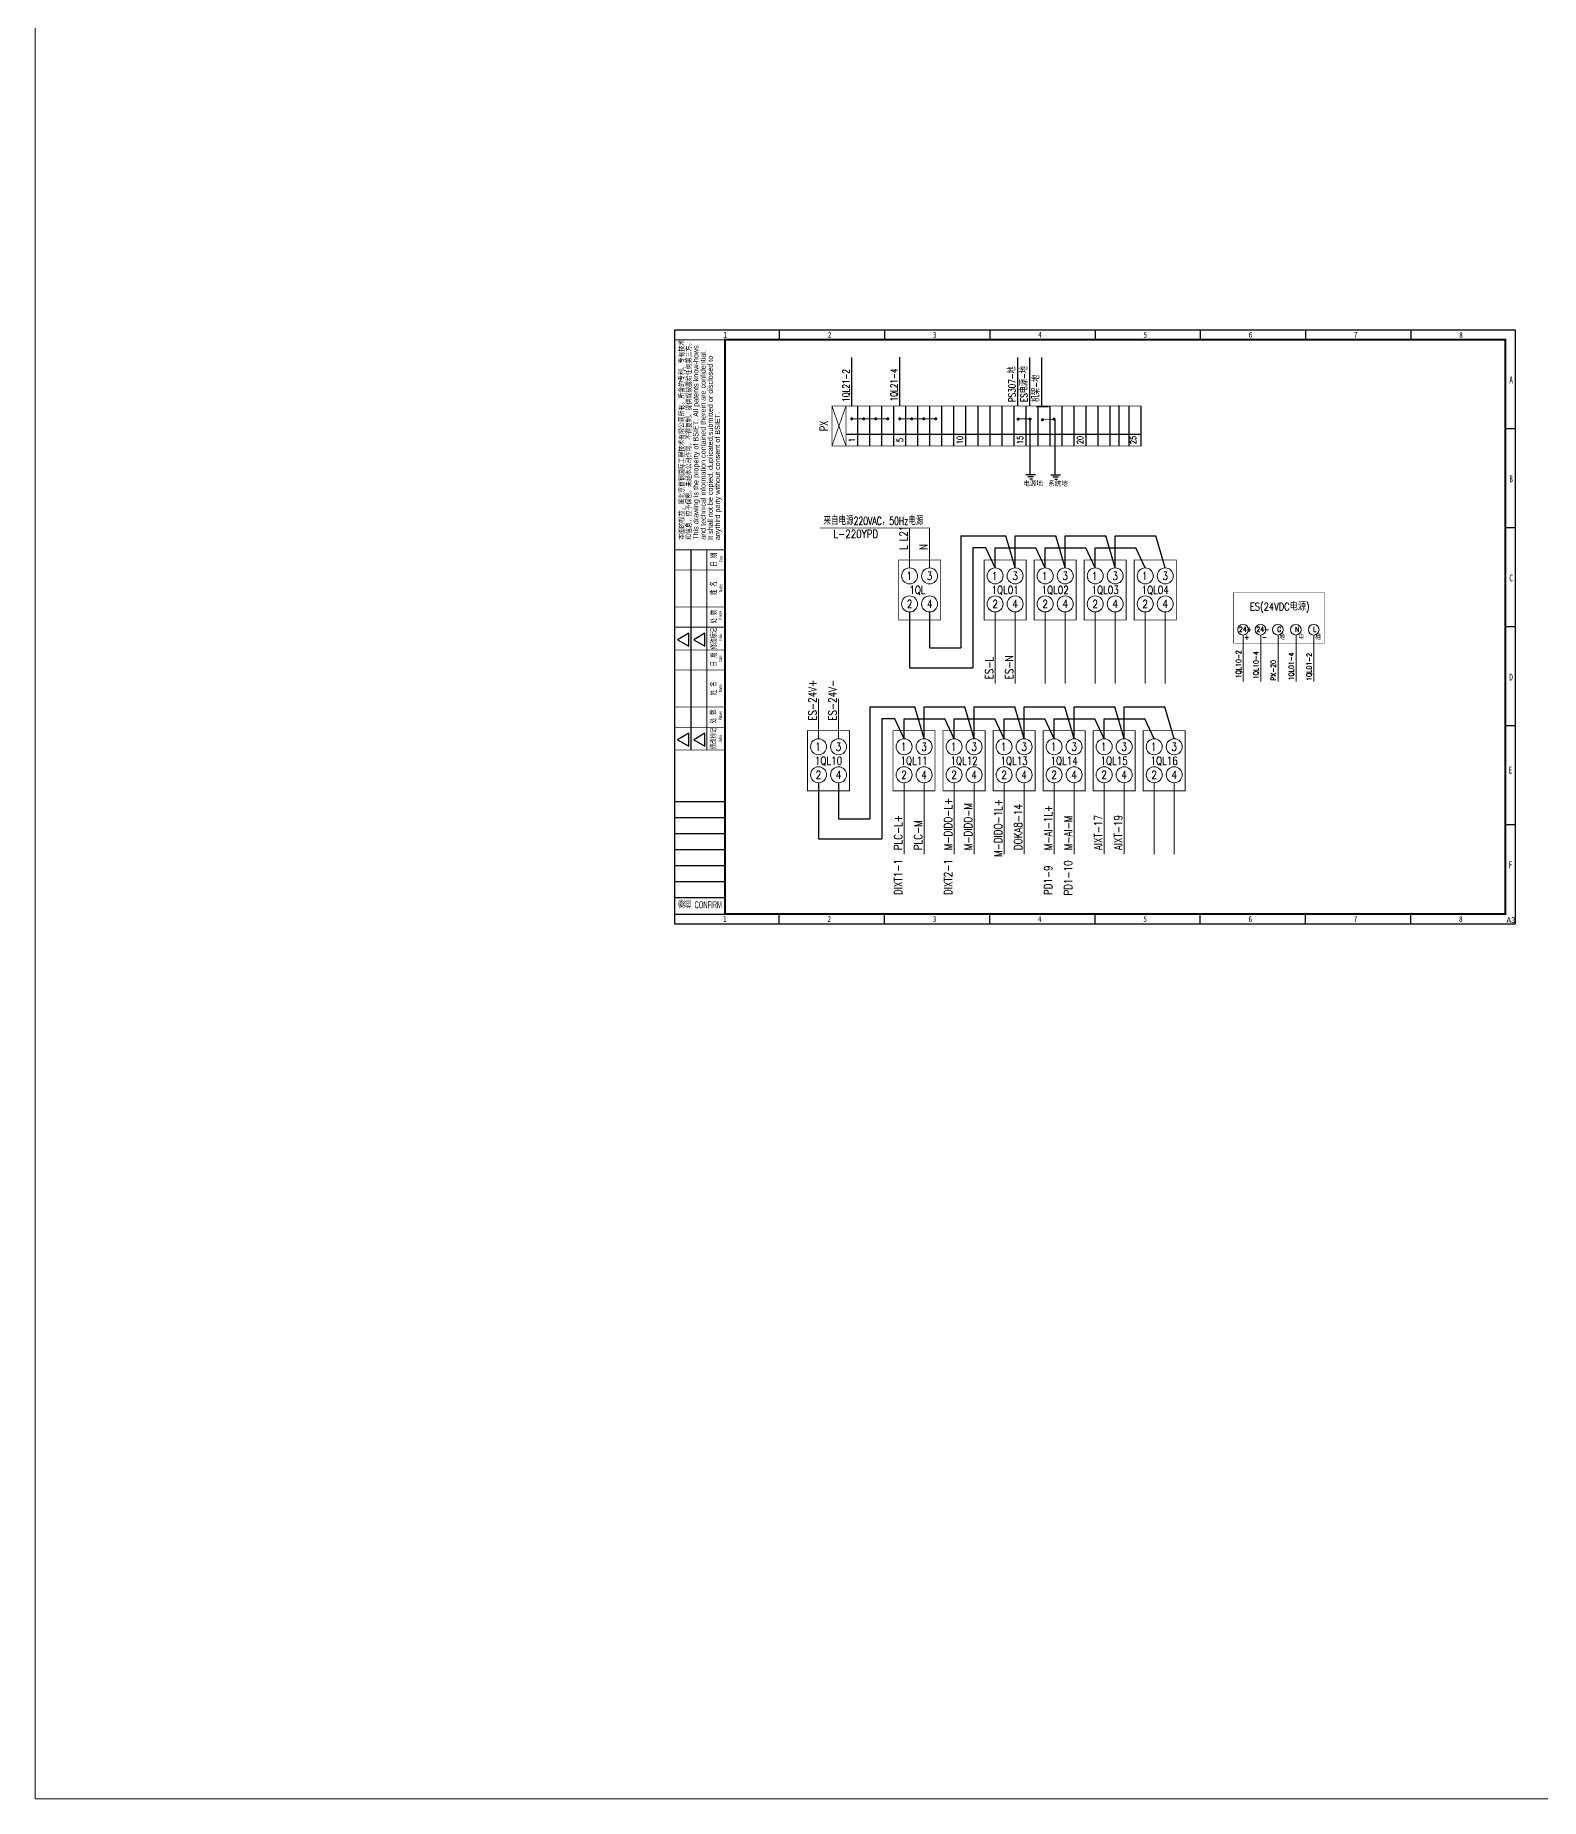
# Model space of a CAD drawing. Header units: millimetres. Extents: x 6333 to 49538, y -3842 to 24603.
# Drawn here: x 6333 to 7085, y -3842 to -2961 of the extents above; entities that cross this region are included whole.
import ezdxf
from ezdxf.enums import TextEntityAlignment as Align

# ---------------------------------------------------------------- set-up
doc = ezdxf.new("R2010")
doc.units = ezdxf.units.MM
doc.linetypes.add('DASHED', pattern=[0.75, 0.5, -0.25])
for name, color, linetype in [('LABEL', 7, 'Continuous'), ('TK', 7, 'Continuous'), ('YB', 7, 'Continuous'), ('模板-签名-公用', 3, 'Continuous')]:
    doc.layers.add(name, color=color, linetype=linetype)
doc.layers.add('图框', color=7, linetype='Continuous', lineweight=13)
doc.styles.add('CIETXT', font='simplex2.shx', dxfattribs={"width": 0.8, "bigfont": 'hztxt.shx'})
doc.styles.add('DTA41', font='simplex.shx', dxfattribs={"bigfont": 'fhztxt.shx'})
doc.styles.add('HZ', font='Simplex2.shx', dxfattribs={"width": 0.75, "bigfont": 'hztxt.shx'})
doc.styles.add('LZ-Roman', font='bsdi_xw.shx')
doc.styles.add('Style-Times New Roman', font='bsdi_xw.shx', dxfattribs={"bigfont": '@bsdi_hz.shx'})
doc.styles.add('Style-仿宋_GB2312', font='')
doc.styles.add('宋体', font='bsdi_xw.shx', dxfattribs={"width": 0.7, "height": 2.5, "bigfont": '@bsdi_hz.shx'})
doc.styles.add('宋体_1', font='bsdi_xw.shx', dxfattribs={"width": 0.7, "height": 2.386364, "bigfont": '@bsdi_hz.shx'})
doc.styles.get('Style-仿宋_GB2312').set_extended_font_data('仿宋_GB2312')

# ---------------------------------------------------------------- blocks, each defined once
blk = doc.blocks.new('BSIET_通用图框_A3_1')
at = {"const_width": 0.5}
blk.add_lwpolyline([(-404, 187), (-404, 87)], dxfattribs=at)
at = {"layer": '图框', "color": 7, "linetype": 'Continuous', "lineweight": 20}
blk.add_line((-420, 292), (-395, 292), dxfattribs=at)
blk.add_line((-420, 292), (-395, 292), dxfattribs=at)
blk.add_line((-420, 292), (-395, 292), dxfattribs=at)
blk.add_line((-420, 292), (-395, 292), dxfattribs=at)
at = {"layer": '图框', "color": 7, "linetype": 'Continuous', "lineweight": 25}
for p, q in [((-367.8, 297), (-367.8, 292)), ((-315.2, 297), (-315.2, 292)), ((-262.6, 297), (-262.6, 292)), ((-210, 297), (-210, 292)), ((-157.4, 297), (-157.4, 292)), ((-104.8, 297), (-104.8, 292)), ((-52.2, 297), (-52.2, 292)), ((0, 247.5), (-5, 247.5)), ((0, 198), (-5, 198)), ((-412, 187), (-412, 87)), ((-413.03, 145.32), (-418.65, 142.07)), ((-418.65, 142.07), (-413.03, 138.82)), ((-413.03, 138.82), (-413.03, 145.32)), ((-404.96, 145.32), (-410.58, 142.07)), ((-410.58, 142.07), (-404.96, 138.82)), ((-404.96, 138.82), (-404.96, 145.32)), ((0, 148.5), (-5, 148.5)), ((0, 99), (-5, 99)), ((-413.03, 95.32), (-418.65, 92.07)), ((-418.65, 92.07), (-413.03, 88.82)), ((-413.03, 88.82), (-413.03, 95.32)), ((-404.96, 95.32), (-410.58, 92.07)), ((-410.58, 92.07), (-404.96, 88.82)), ((-404.96, 88.82), (-404.96, 95.32)), ((0, 49.5), (-5, 49.5)), ((-367.8, 0), (-367.8, 5)), ((-315.2, 0), (-315.2, 5)), ((-262.6, 0), (-262.6, 5)), ((-210, 0), (-210, 5)), ((-157.4, 0), (-157.4, 5)), ((-104.8, 0), (-104.8, 5)), ((-52.2, 0), (-52.2, 5))]:
    blk.add_line(p, q, dxfattribs=at)
at = {"layer": '图框', "color": 7, "lineweight": 25}
for p, q in [((-420.12, 61.21), (-395.12, 61.21)), ((-420.02, 53.21), (-395.02, 53.21)), ((-420.02, 53.21), (-395.02, 53.21)), ((-420.02, 53.21), (-395.02, 53.21)), ((-420, 61.21), (-395, 61.21)), ((-420, 61.21), (-395, 61.21)), ((-420, 61.21), (-395, 61.21)), ((-420, 53.21), (-395, 53.21)), ((-420, 45.21), (-395, 45.21)), ((-420, 37.21), (-395, 37.21)), ((-420, 29.21), (-395, 29.21)), ((-420, 21.21), (-395, 21.21)), ((-420, 13.21), (-395, 13.21)), ((-420, 5), (-395, 5))]:
    blk.add_line(p, q, dxfattribs=at)
at = {"layer": '图框', "lineweight": 25}
blk.add_lwpolyline([(-420, 297), (0, 297), (0, 0), (-420, 0)], close=True, dxfattribs=at)
at = {"layer": '图框', "const_width": 1}
blk.add_lwpolyline([(-395, 292), (-5, 292), (-5, 5), (-395, 5)], close=True, dxfattribs=at)
at = {"layer": '图框', "const_width": 0.35}
for points in [[(-420, 187), (-395, 187)], [(-420, 177), (-395, 177)], [(-420, 158.45), (-395, 158.45)], [(-420, 148.35), (-395, 148.35)], [(-420, 137), (-395, 137)], [(-420, 127), (-395, 127)], [(-420, 108.45), (-395, 108.45)], [(-420, 98.35), (-395, 98.35)], [(-420, 87), (-395, 87)]]:
    blk.add_lwpolyline(points, dxfattribs=at)
at = {"layer": 'TK', "style": '宋体_1', "width": 0.7, "flags": 3}
for tag, p in [('LZCO_NGZBS-W50-H30-D10_T7', (-43.87, 279.75)), ('LZCO_NJN-W50-H30-D10_T7', (-42.73, 248.65))]:
    blk.add_attdef(tag, text='', height=3, dxfattribs=at).set_placement(p, align=Align.MIDDLE_CENTER)
at = {"layer": 'TK', "lineweight": 25, "style": '宋体', "width": 0.7, "flags": 3}
for tag, p in [('LZHQ_N会签6_T6_H6', (-407.25, 57.08)), ('LZHQ_N会签5_T6_H6', (-407.25, 49.08)), ('LZHQ_N会签4_T6_H6', (-407.25, 41.08)), ('LZHQ_N会签3_T6_H6', (-407.25, 33.08)), ('LZHQ_N会签2_T6_H6', (-407.25, 25.08)), ('LZHQ_N会签1_T6_H6', (-407.25, 17.08))]:
    blk.add_attdef(tag, text='', height=2.5, dxfattribs=at).set_placement(p, align=Align.MIDDLE)
at = {"layer": '图框', "color": 7, "linetype": 'Continuous', "lineweight": 25}
for s, height, style, width, p in [('1', 3, 'Style-仿宋_GB2312', 0.733334, (-394.89, 294.49)), ('2', 3, 'Style-仿宋_GB2312', 0.733334, (-342.7, 294.49)), ('3', 3, 'Style-仿宋_GB2312', 0.733334, (-290.1, 294.49)), ('4', 3, 'Style-仿宋_GB2312', 0.733334, (-237.5, 294.49)), ('5', 3, 'Style-仿宋_GB2312', 0.733334, (-184.9, 294.49)), ('6', 3, 'Style-仿宋_GB2312', 0.733334, (-132.3, 294.49)), ('7', 3, 'Style-仿宋_GB2312', 0.733334, (-79.7, 294.49)), ('8', 3, 'Style-仿宋_GB2312', 0.733334, (-27.1, 294.49)), ('A', 3.5, 'Style-仿宋_GB2312', 0.628572, (-2.07, 271.95)), ('B', 3.5, 'Style-仿宋_GB2312', 0.628572, (-2.07, 222.45)), ('C', 3.5, 'Style-仿宋_GB2312', 0.628572, (-2.07, 172.95)), ('D', 3.5, 'Style-仿宋_GB2312', 0.628572, (-2.07, 123.45)), ('E', 3.5, 'Style-仿宋_GB2312', 0.628572, (-2.43, 76.97)), ('F', 3.5, 'Style-仿宋_GB2312', 0.628572, (-2.43, 29.56)), ('1', 3, 'Style-仿宋_GB2312', 0.733334, (-395, 2.5)), ('2', 3, 'Style-仿宋_GB2312', 0.733334, (-342.8, 2.5)), ('3', 3, 'Style-仿宋_GB2312', 0.733334, (-290.2, 2.5)), ('4', 3, 'Style-仿宋_GB2312', 0.733334, (-237.6, 2.5)), ('5', 3, 'Style-仿宋_GB2312', 0.733334, (-185, 2.5)), ('6', 3, 'Style-仿宋_GB2312', 0.733334, (-132.4, 2.5)), ('7', 3, 'Style-仿宋_GB2312', 0.733334, (-79.8, 2.5)), ('8', 3, 'Style-仿宋_GB2312', 0.733334, (-27.2, 2.5)), ('A3', 3, 'Style-Times New Roman', 0.7, (-2.23, 1.95))]:
    blk.add_text(s, height=height, dxfattribs=dict(at, style=style, width=width)).set_placement(p, align=Align.MIDDLE_CENTER)
at = {"layer": '图框', "color": 7, "linetype": 'Continuous', "lineweight": 20, "style": 'Style-仿宋_GB2312', "width": 0.807692}
blk.add_text('本图的权益，属北京首钢国际工程技术有限公司所有。所含的专利、专有技术', height=2.6, rotation=90, dxfattribs=at).set_placement((-418, 192), align=Align.TOP_LEFT)
at = {"layer": '图框', "color": 7, "linetype": 'Continuous'}
for s, height, style, width, p in [('和信息，应予保密。未经本公司许可，不得复制、提供或披露给任何第三方。', 2.6, 'Style-仿宋_GB2312', 0.807692, (-411.8, 192)), ('Name', 1.6, 'Style-Times New Roman', 0.55, (-396.29, 165.99)), ('Places', 1.6, 'Style-Times New Roman', 0.55, (-396.54, 152.12)), ('Index', 1.6, 'Style-Times New Roman', 0.55, (-396.43, 141.36)), ('Name', 1.6, 'Style-Times New Roman', 0.55, (-396.44, 115.88)), ('Places', 1.6, 'Style-Times New Roman', 0.55, (-396.43, 101.92)), ('Index', 1.6, 'Style-Times New Roman', 0.55, (-396.46, 90.97))]:
    blk.add_text(s, height=height, rotation=90, dxfattribs=dict(at, style=style, width=width)).set_placement(p)
at = {"layer": '图框', "color": 7, "linetype": 'Continuous', "lineweight": 20, "style": 'LZ-Roman'}
for s, p in [('This drawing is the property of BSIET. All patents know-hows', (-410.8, 192)), ('and technical information contained therein are confidential.', (-407.2, 192)), ('It shall not be copied, duplicated,submitted or disclosed to ', (-403.6, 192))]:
    blk.add_text(s, height=2.6, rotation=90, dxfattribs=at).set_placement(p, align=Align.TOP_LEFT)
at = {"layer": '图框', "color": 7, "linetype": 'Continuous', "style": 'LZ-Roman'}
blk.add_text('anythird party without consent of BSIET.', height=2.6, rotation=90, dxfattribs=at).set_placement((-397.4, 191.84))
at = {"layer": '图框', "color": 7, "linetype": 'Continuous', "lineweight": 20, "style": 'Style-仿宋_GB2312', "width": 0.678571}
for s, p in [('日 期', (-399.21, 178.68)), ('姓 名', (-399.32, 164.4)), ('处 数', (-399.32, 150.23)), ('修改标记', (-399.21, 137.34)), ('日 期', (-399.21, 128.79)), ('姓 名', (-399.38, 114.34)), ('处 数', (-399.49, 100.34)), ('修改标记', (-399.49, 87.45))]:
    blk.add_text(s, height=2.8, rotation=90, dxfattribs=at).set_placement(p)
at = {"layer": '图框', "color": 7, "linetype": 'Continuous', "lineweight": 25, "style": 'Style-Times New Roman', "width": 0.55}
for p in [(-396.24, 180.85), (-396.4, 131.18)]:
    blk.add_text('Date', height=1.6, rotation=90, dxfattribs=at).set_placement(p)
at = {"layer": '图框', "color": 7, "lineweight": 25, "style": 'Style-Times New Roman', "width": 0.5}
blk.add_text('会签栏  CONFIRM', height=3.5, dxfattribs=at).set_placement((-418.59, 7.85))
at = {"layer": '模板-签名-公用', "style": '宋体', "width": 0.7, "flags": 3}
blk.add_attdef('LZFRAME', (-40.91, 2.06), '', height=3, dxfattribs=at)
at = {"layer": '模板-签名-公用', "style": '宋体', "width": 0.7}
blk.add_attdef('LZTQINS', text='', height=2, dxfattribs=at).set_placement((-5, 5), align=Align.MIDDLE)

msp = doc.modelspace()

# ---------------------------------------------------------------- linework, layer by layer
at = {"linetype": 'Continuous'}
for p, q in [((6741.07, -3146.4), (6741.07, -3121.92)), ((6765.07, -3146.17), (6765.07, -3121.69)), ((6824.01, -3146.17), (6824.01, -3121.92)), ((6830.01, -3146.17), (6830.01, -3121.92)), ((6836.01, -3146.17), (6836.01, -3121.92)), ((6744.06, -3166.17), (6744.06, -3146.17)), ((6750.06, -3166.17), (6750.06, -3146.17)), ((6756.06, -3166.17), (6756.06, -3146.17)), ((6762.06, -3166.17), (6762.06, -3146.17)), ((6768.06, -3166.17), (6768.06, -3146.17)), ((6774.06, -3166.17), (6774.06, -3146.17)), ((6780.06, -3166.17), (6780.06, -3146.17)), ((6786.06, -3166.17), (6786.06, -3146.17)), ((6792.06, -3166.17), (6792.06, -3146.17)), ((6798.06, -3166.17), (6798.06, -3146.17)), ((6804.06, -3166.17), (6804.06, -3146.17)), ((6810.06, -3166.17), (6810.06, -3146.17)), ((6816.06, -3166.17), (6816.06, -3146.17)), ((6822.06, -3166.17), (6822.06, -3146.17)), ((6828.06, -3166.17), (6828.06, -3146.17)), ((6834.06, -3166.17), (6834.06, -3146.17)), ((6840.06, -3166.17), (6840.06, -3146.17)), ((6846.06, -3166.17), (6846.06, -3146.17)), ((6852.06, -3166.17), (6852.06, -3146.17)), ((6858.06, -3166.17), (6858.06, -3146.17)), ((6858.06, -3166.17), (6858.06, -3146.17)), ((6864.06, -3166.17), (6864.06, -3146.17)), ((6870.06, -3166.17), (6870.06, -3146.17)), ((6870.06, -3166.17), (6870.06, -3146.17)), ((6874.65, -3166), (6874.65, -3146)), ((6879.61, -3166.17), (6879.61, -3146.17)), ((6885.61, -3166.17), (6885.61, -3146.17)), ((6738.06, -3160.17), (6885.61, -3160.17))]:
    msp.add_line(p, q, dxfattribs=at)
for p, q in [((6830, -3153.02), (6830, -3180.61)), ((6833.3, -3146.4), (6839.3, -3146.4)), ((6842.5, -3153.2), (6842.5, -3180.78)), ((6828, -3180.38), (6832.87, -3180.38)), ((6829.01, -3181.39), (6831.86, -3181.39)), ((6840.5, -3180.55), (6845.37, -3180.55)), ((6841.51, -3181.56), (6844.36, -3181.56)), ((6830.03, -3182.61), (6831.25, -3182.61)), ((6842.53, -3182.78), (6843.75, -3182.78)), ((6807.97, -3217.11), (6801.47, -3217.11)), ((6801.47, -3217.11), (6801.47, -3277.11)), ((6812.63, -3227.11), (6807.97, -3217.11)), ((6812.63, -3227.11), (6812.63, -3217.11)), ((6812.63, -3217.11), (6832.97, -3217.11)), ((6837.63, -3227.11), (6832.97, -3217.11)), ((6837.63, -3227.11), (6837.63, -3217.11)), ((6837.63, -3217.11), (6857.97, -3217.11)), ((6862.63, -3227.11), (6857.97, -3217.11)), ((6862.63, -3227.11), (6862.63, -3217.11)), ((6862.63, -3217.11), (6882.97, -3217.11)), ((6887.63, -3227.11), (6882.97, -3217.11)), ((6769.88, -3249.11), (6769.88, -3277.11)), ((6769.88, -3277.11), (6801.47, -3277.11)), ((6762.45, -3302.48), (6755.95, -3302.48)), ((6755.95, -3302.48), (6755.95, -3362.48)), ((6767.11, -3312.48), (6762.45, -3302.48)), ((6767.11, -3312.48), (6767.11, -3302.48)), ((6767.11, -3302.48), (6787.45, -3302.48)), ((6792.11, -3312.48), (6787.45, -3302.48)), ((6792.11, -3312.48), (6792.11, -3302.48)), ((6792.11, -3302.48), (6812.45, -3302.48)), ((6817.11, -3312.48), (6812.45, -3302.48)), ((6817.11, -3312.48), (6817.11, -3302.48)), ((6817.11, -3302.48), (6837.45, -3302.48)), ((6842.11, -3312.48), (6837.45, -3302.48)), ((6842.11, -3312.48), (6842.11, -3302.48)), ((6842.11, -3302.48), (6862.45, -3302.48)), ((6867.11, -3312.48), (6862.45, -3302.48)), ((6867.11, -3312.48), (6867.11, -3302.48)), ((6867.11, -3302.48), (6887.45, -3302.48)), ((6892.11, -3312.48), (6887.45, -3302.48)), ((6724.36, -3334.48), (6724.36, -3362.48)), ((6724.36, -3362.48), (6755.95, -3362.48))]:
    msp.add_line(p, q)
at = {"color": 7, "lineweight": 0}
for p, q in [((6769.88, -3207.11), (6769.88, -3227.11)), ((6779.88, -3207.11), (6779.88, -3227.11)), ((6724.36, -3292.48), (6724.36, -3312.48)), ((6734.36, -3292.48), (6734.36, -3312.48))]:
    msp.add_line(p, q, dxfattribs=at)
at = {"color": 4}
for p, q in [((6795.47, -3211.11), (6795.47, -3267.11)), ((6795.47, -3211.11), (6817.97, -3211.11)), ((6822.63, -3227.11), (6817.97, -3211.11)), ((6822.63, -3227.11), (6822.63, -3211.11)), ((6822.63, -3211.11), (6842.97, -3211.11)), ((6847.63, -3227.11), (6842.97, -3211.11)), ((6847.63, -3227.11), (6847.63, -3211.11)), ((6847.63, -3211.11), (6867.97, -3211.11)), ((6872.63, -3227.11), (6867.97, -3211.11)), ((6872.63, -3227.11), (6872.63, -3211.11)), ((6872.63, -3211.11), (6892.97, -3211.11)), ((6897.63, -3227.11), (6892.97, -3211.11)), ((6749.95, -3296.48), (6749.95, -3352.48)), ((6749.95, -3296.48), (6772.45, -3296.48)), ((6777.11, -3312.48), (6772.45, -3296.48)), ((6777.11, -3312.48), (6777.11, -3296.48)), ((6777.11, -3296.48), (6797.45, -3296.48)), ((6802.11, -3312.48), (6797.45, -3296.48)), ((6802.11, -3312.48), (6802.11, -3296.48)), ((6802.11, -3296.48), (6822.45, -3296.48)), ((6827.11, -3312.48), (6822.45, -3296.48)), ((6827.11, -3312.48), (6827.11, -3296.48)), ((6827.11, -3296.48), (6847.45, -3296.48)), ((6852.11, -3312.48), (6847.45, -3296.48)), ((6852.11, -3312.48), (6852.11, -3296.48)), ((6852.11, -3296.48), (6872.45, -3296.48)), ((6877.11, -3312.48), (6872.45, -3296.48)), ((6877.11, -3312.48), (6877.11, -3296.48)), ((6877.11, -3296.48), (6897.45, -3296.48)), ((6902.11, -3312.48), (6897.45, -3296.48))]:
    msp.add_line(p, q, dxfattribs=at)
at = {"color": 1, "lineweight": 0}
for p, q in [((6812.63, -3249.11), (6812.63, -3284.79)), ((6837.63, -3249.11), (6837.63, -3284.79)), ((6862.63, -3249.11), (6862.63, -3284.79)), ((6887.63, -3249.11), (6887.63, -3284.79)), ((6767.11, -3334.48), (6767.11, -3370.17)), ((6792.11, -3334.48), (6792.11, -3370.17)), ((6817.11, -3334.48), (6817.11, -3370.17)), ((6842.11, -3334.48), (6842.11, -3370.17)), ((6867.11, -3334.48), (6867.11, -3370.17)), ((6892.11, -3334.48), (6892.11, -3370.17))]:
    msp.add_line(p, q, dxfattribs=at)
at = {"color": 4, "lineweight": 0}
for p, q in [((6822.63, -3249.11), (6822.63, -3284.79)), ((6847.63, -3249.11), (6847.63, -3284.79)), ((6872.63, -3249.11), (6872.63, -3284.79)), ((6897.63, -3249.11), (6897.63, -3284.79)), ((6777.11, -3334.48), (6777.11, -3370.17)), ((6802.11, -3334.48), (6802.11, -3370.17)), ((6827.11, -3334.48), (6827.11, -3370.17)), ((6852.11, -3334.48), (6852.11, -3370.17)), ((6877.11, -3334.48), (6877.11, -3370.17)), ((6902.11, -3334.48), (6902.11, -3370.17))]:
    msp.add_line(p, q, dxfattribs=at)
at = {"lineweight": 18}
for p, q in [((6936.64, -3260.63), (6936.64, -3283.85)), ((6945.34, -3260.63), (6945.34, -3283.85)), ((6954.03, -3260.63), (6954.03, -3283.85)), ((6962.99, -3260.63), (6962.99, -3283.85)), ((6971.95, -3260.63), (6971.95, -3283.85))]:
    msp.add_line(p, q, dxfattribs=at)
at = {"lineweight": 9}
msp.add_lwpolyline([(6332.92, -2079.55), (9443.74, -2079.55), (9443.74, -3842.22), (6332.92, -3842.22)], close=True, dxfattribs=at)
at = {"linetype": 'Continuous', "const_width": 0.4}
msp.add_lwpolyline([(6731.06, -3146.17), (6738.06, -3146.17), (6738.06, -3166.17), (6731.06, -3166.17)], close=True, dxfattribs=at)
for points in [[(6731.06, -3166.17), (6738.06, -3146.17)], [(6731.06, -3146.17), (6738.06, -3166.17)], [(6738.06, -3146.17), (6885.61, -3146.17)], [(6740.58, -3152.58), (6759.33, -3152.58)], [(6764.58, -3152.58), (6783.33, -3152.58)], [(6823.87, -3152.57), (6830.35, -3152.56)], [(6835.87, -3152.83), (6842.5, -3152.83)], [(6885.61, -3166.17), (6738.06, -3166.17)]]:
    msp.add_lwpolyline(points, dxfattribs=at)
at = {"linetype": 'Continuous', "const_width": 0.75}
for points in [[(6740.58, -3152.58, 1), (6741.33, -3152.58, 1)], [(6746.58, -3152.58, 1), (6747.33, -3152.58, 1)], [(6752.58, -3152.58, 1), (6753.33, -3152.58, 1)], [(6758.58, -3152.58, 1), (6759.33, -3152.58, 1)], [(6764.58, -3152.58, 1), (6765.33, -3152.58, 1)], [(6770.58, -3152.58, 1), (6771.33, -3152.58, 1)], [(6776.58, -3152.58, 1), (6777.33, -3152.58, 1)], [(6782.58, -3152.58, 1), (6783.33, -3152.58, 1)], [(6823.72, -3152.72, 1), (6824.47, -3152.72, 1)], [(6829.72, -3152.72, 1), (6830.47, -3152.72, 1)], [(6835.87, -3153.03, 1), (6836.62, -3153.03, 1)], [(6841.72, -3152.72, 1), (6842.47, -3152.72, 1)]]:
    msp.add_lwpolyline(points, format="xyb", close=True, dxfattribs=at)
at = {"color": 1, "lineweight": 0, "ltscale": 10, "const_width": 0.3}
msp.add_lwpolyline([(6779.88, -3207.11), (6724.88, -3207.11)], dxfattribs=at)
at = {"linetype": 'Continuous', "lineweight": 0, "const_width": 0.4}
for points in [[(6764.38, -3253.11), (6785.38, -3253.11), (6785.38, -3223.11), (6764.38, -3223.11)], [(6807.13, -3253.11), (6828.13, -3253.11), (6828.13, -3223.11), (6807.13, -3223.11)], [(6832.13, -3253.11), (6853.13, -3253.11), (6853.13, -3223.11), (6832.13, -3223.11)], [(6857.13, -3253.11), (6878.13, -3253.11), (6878.13, -3223.11), (6857.13, -3223.11)], [(6882.13, -3253.11), (6903.13, -3253.11), (6903.13, -3223.11), (6882.13, -3223.11)], [(6718.86, -3338.48), (6739.86, -3338.48), (6739.86, -3308.48), (6718.86, -3308.48)], [(6761.61, -3338.48), (6782.61, -3338.48), (6782.61, -3308.48), (6761.61, -3308.48)], [(6786.61, -3338.48), (6807.61, -3338.48), (6807.61, -3308.48), (6786.61, -3308.48)], [(6811.61, -3338.48), (6832.61, -3338.48), (6832.61, -3308.48), (6811.61, -3308.48)], [(6836.61, -3338.48), (6857.61, -3338.48), (6857.61, -3308.48), (6836.61, -3308.48)], [(6861.61, -3338.48), (6882.61, -3338.48), (6882.61, -3308.48), (6861.61, -3308.48)], [(6886.61, -3338.48), (6907.61, -3338.48), (6907.61, -3308.48), (6886.61, -3308.48)]]:
    msp.add_lwpolyline(points, close=True, dxfattribs=at)
at = {"lineweight": 18, "const_width": 0.189}
msp.add_lwpolyline([(6931.74, -3239.38), (6977.22, -3239.38), (6977.22, -3264.69), (6931.84, -3264.69), (6931.84, -3239.38)], dxfattribs=at)
at = {"linetype": 'Continuous', "lineweight": 0}
for centre in [(6769.88, -3231.11), (6779.88, -3231.11), (6812.63, -3231.11), (6822.63, -3231.11), (6837.63, -3231.11), (6847.63, -3231.11), (6862.63, -3231.11), (6872.63, -3231.11), (6887.63, -3231.11), (6897.63, -3231.11), (6769.88, -3245.11), (6779.88, -3245.11), (6812.63, -3245.11), (6822.63, -3245.11), (6837.63, -3245.11), (6847.63, -3245.11), (6862.63, -3245.11), (6872.63, -3245.11), (6887.63, -3245.11), (6897.63, -3245.11), (6724.36, -3316.48), (6734.36, -3316.48), (6767.11, -3316.48), (6777.11, -3316.48), (6792.11, -3316.48), (6802.11, -3316.48), (6817.11, -3316.48), (6827.11, -3316.48), (6842.11, -3316.48), (6852.11, -3316.48), (6867.11, -3316.48), (6877.11, -3316.48), (6892.11, -3316.48), (6902.11, -3316.48), (6724.36, -3330.48), (6734.36, -3330.48), (6767.11, -3330.48), (6777.11, -3330.48), (6792.11, -3330.48), (6802.11, -3330.48), (6817.11, -3330.48), (6827.11, -3330.48), (6842.11, -3330.48), (6852.11, -3330.48), (6867.11, -3330.48), (6877.11, -3330.48), (6892.11, -3330.48), (6902.11, -3330.48)]:
    msp.add_circle(centre, 4, dxfattribs=at)
at = {"lineweight": 18}
for centre in [(6936.52, -3257.97), (6945.22, -3257.97), (6953.91, -3257.97), (6962.87, -3257.97), (6971.83, -3257.97)]:
    msp.add_circle(centre, 2.66, dxfattribs=at)
at = {"layer": 'YB', "color": 4, "lineweight": -3}
for p, q in [((6779.88, -3249.11), (6779.88, -3267.11)), ((6779.88, -3267.11), (6795.47, -3267.11)), ((6734.36, -3334.48), (6734.36, -3352.48)), ((6734.36, -3352.48), (6749.95, -3352.48))]:
    msp.add_line(p, q, dxfattribs=at)

# ---------------------------------------------------------------- block references
at = {"layer": '图框', "linetype": 'DASHED'}
msp.add_blockref('BSIET_通用图框_A3_1', (7072.55, -3405.06), dxfattribs=at)

# ---------------------------------------------------------------- texts
at = {"linetype": 'Continuous', "style": 'HZ', "width": 0.75}
for s, p in [('1QL21-2', (6739.85, -3144.09)), ('1QL21-4', (6763.85, -3143.86)), ('PS307-地', (6822.8, -3144.18)), ('ES电源-地', (6828.8, -3144.18)), ('机架-地', (6834.8, -3144.18))]:
    msp.add_text(s, height=3.5, rotation=90, dxfattribs=at).set_placement(p)
for s, height, p in [('PX', 4, (6729.06, -3156.17)), ('1', 3, (6742.56, -3163.17)), ('5', 3, (6766.56, -3163.17)), ('10', 3, (6796.56, -3163.17)), ('15', 3, (6826.56, -3163.17)), ('20', 3, (6856.56, -3163.17)), ('25', 3, (6883.06, -3163.17))]:
    msp.add_text(s, height=height, rotation=90, dxfattribs=at).set_placement(p, align=Align.CENTER)
at = {"color": 1, "lineweight": 0, "style": 'CIETXT', "width": 0.7}
msp.add_text('来自电源220VAC，50Hz电源', height=4, dxfattribs=at).set_placement((6726.8, -3205.61))
at = {"color": 7, "lineweight": 0, "style": 'CIETXT', "width": 0.8}
for s, p in [('L21', (6768.88, -3213.82)), ('L', (6768.88, -3218.11)), ('N', (6778.88, -3218.11)), ('ES-24V+', (6723.36, -3303.48)), ('ES-24V-', (6733.36, -3303.48))]:
    msp.add_text(s, height=4, rotation=90, dxfattribs=at).set_placement(p)
at = {"color": 1, "lineweight": 0, "style": 'CIETXT', "width": 0.8}
msp.add_text('L-220YPD', height=4, dxfattribs=at).set_placement((6731.8, -3208.11), align=Align.TOP_LEFT)
at = {"linetype": 'Continuous', "lineweight": 0, "style": 'CIETXT', "width": 0.8}
for s, p in [('1', (6769.63, -3231.11)), ('3', (6779.88, -3231.11)), ('1', (6812.38, -3231.11)), ('3', (6822.63, -3231.11)), ('1', (6837.38, -3231.11)), ('3', (6847.63, -3231.11)), ('1', (6862.38, -3231.11)), ('3', (6872.63, -3231.11)), ('1', (6887.38, -3231.11)), ('3', (6897.63, -3231.11)), ('2', (6769.88, -3245.11)), ('1QL ', (6774.88, -3238.11)), ('4', (6779.88, -3245.11)), ('1QL01', (6817.63, -3238.11)), ('2', (6812.63, -3245.11)), ('4', (6822.63, -3245.11)), ('1QL02', (6842.63, -3238.11)), ('2', (6837.63, -3245.11)), ('4', (6847.63, -3245.11)), ('1QL03', (6867.63, -3238.11)), ('2', (6862.63, -3245.11)), ('4', (6872.63, -3245.11)), ('1QL04', (6892.63, -3238.11)), ('2', (6887.63, -3245.11)), ('4', (6897.63, -3245.11)), ('1QL10', (6729.36, -3323.48)), ('1', (6724.11, -3316.48)), ('3', (6734.36, -3316.48)), ('1QL11', (6772.11, -3323.48)), ('1', (6766.86, -3316.48)), ('3', (6777.11, -3316.48)), ('1QL12', (6797.11, -3323.48)), ('1', (6791.86, -3316.48)), ('3', (6802.11, -3316.48)), ('1QL13', (6822.11, -3323.48)), ('1', (6816.86, -3316.48)), ('3', (6827.11, -3316.48)), ('1QL14', (6847.11, -3323.48)), ('1', (6841.86, -3316.48)), ('3', (6852.11, -3316.48)), ('1QL15', (6872.11, -3323.48)), ('1', (6866.86, -3316.48)), ('3', (6877.11, -3316.48)), ('1QL16', (6897.11, -3323.48)), ('1', (6891.86, -3316.48)), ('3', (6902.11, -3316.48)), ('2', (6724.36, -3330.48)), ('4', (6734.36, -3330.48)), ('2', (6767.11, -3330.48)), ('4', (6777.11, -3330.48)), ('2', (6792.11, -3330.48)), ('4', (6802.11, -3330.48)), ('2', (6817.11, -3330.48)), ('4', (6827.11, -3330.48)), ('2', (6842.11, -3330.48)), ('4', (6852.11, -3330.48)), ('2', (6867.11, -3330.48)), ('4', (6877.11, -3330.48)), ('2', (6892.11, -3330.48)), ('4', (6902.11, -3330.48))]:
    msp.add_text(s, height=4, dxfattribs=at).set_placement(p, align=Align.MIDDLE_CENTER)
at = {"lineweight": 18, "style": 'HZ', "width": 0.8}
msp.add_text('ES(24VDC电源)', height=3.78, dxfattribs=at).set_placement((6954.88, -3248.35), align=Align.CENTER)
for s, p in [('24+', (6934.51, -3259.08)), ('+', (6937.1, -3262.99)), ('24-', (6943.21, -3259.08)), ('G', (6953.59, -3259.08)), ('地', (6954.65, -3262.99)), ('N', (6962.47, -3259.08)), ('中', (6964.18, -3262.99)), ('L', (6971.51, -3259.08)), ('相', (6972.57, -3262.99)), ('-', (6945.95, -3262.99))]:
    msp.add_text(s, height=2.52, dxfattribs=at).set_placement(p)
at = {"color": 1, "lineweight": 0, "style": 'CIETXT', "width": 0.8}
for s, p in [('ES-L', (6811.63, -3282.79)), ('M-DIDO-L+', (6791.11, -3368.17)), ('M-DIDO-1L+', (6816.11, -3371.55)), ('M-AI-1L+', (6841.11, -3368.17)), ('PLC-L+', (6766.11, -3368.17)), ('AIXT-17', (6866.11, -3368.17)), ('DIXT1-1', (6766.11, -3390.59)), ('DIXT2-1', (6791.11, -3390.59)), ('PD1-9', (6841.11, -3390.59))]:
    msp.add_text(s, height=4, rotation=90, dxfattribs=at).set_placement(p)
at = {"color": 4, "lineweight": 0, "style": 'CIETXT', "width": 0.8}
for s, p in [('ES-N', (6821.63, -3282.79)), ('M-DIDO-M', (6801.11, -3368.17)), ('DOKA8-14', (6826.11, -3368.17)), ('PLC-M', (6776.11, -3368.17)), ('M-AI-M', (6851.11, -3368.17)), ('AIXT-19', (6876.11, -3368.17)), ('PD1-10', (6851.11, -3390.86))]:
    msp.add_text(s, height=4, rotation=90, dxfattribs=at).set_placement(p)
at = {"lineweight": 18, "style": 'HZ', "width": 0.8}
for s, p in [('1QL10-2', (6935.5, -3282.2)), ('1QL10-4', (6944.19, -3282.68)), ('PX-20', (6952.89, -3283.42)), ('1QL01-4', (6961.85, -3283.26)), ('1QL01-2', (6970.8, -3283.54))]:
    msp.add_text(s, height=2.52, rotation=90, dxfattribs=at).set_placement(p)
at = {"layer": 'LABEL', "ltscale": 5, "style": 'DTA41'}
for s, p in [('电源地', (6826.74, -3186.27)), ('系统地', (6839.16, -3186.36))]:
    msp.add_text(s, height=2.5, dxfattribs=at).set_placement(p)

doc.saveas('drawing.dxf')
